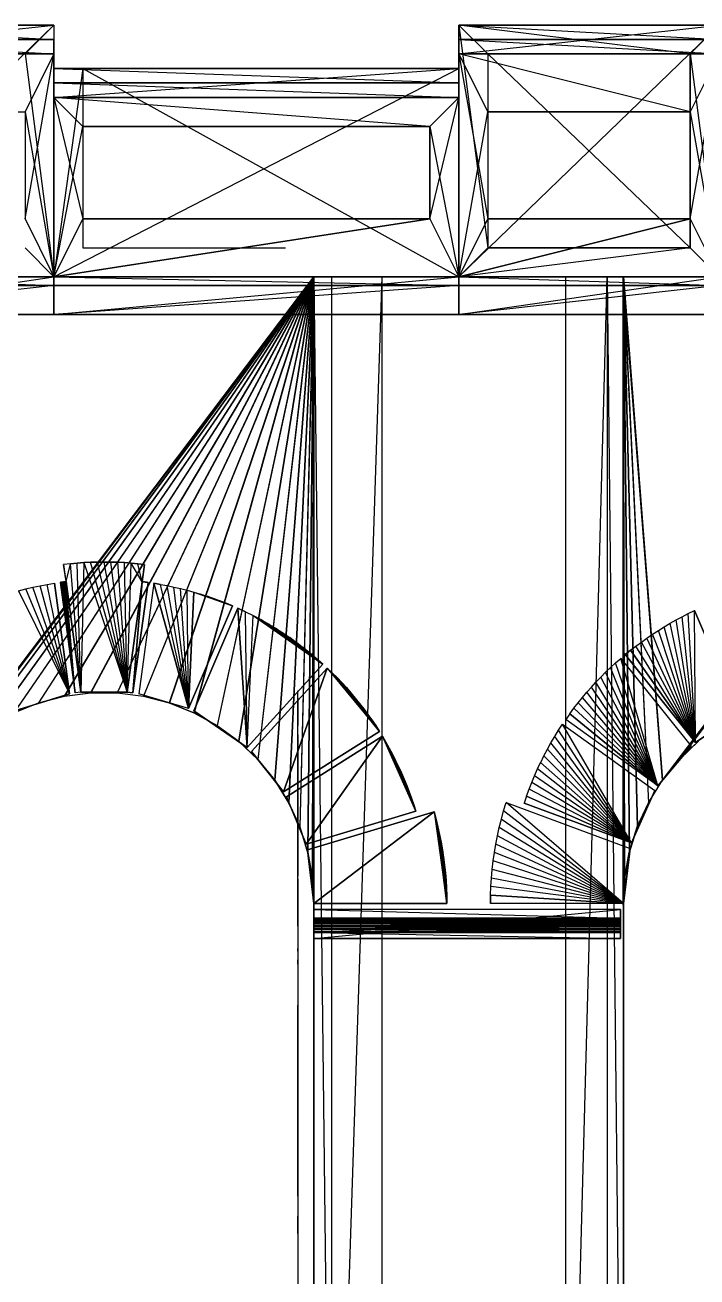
# Model space of a CAD drawing. Extents: x -41 to 47, y -35.8 to 51.3.
# Drawn here: x -13.244 to -10.922, y 42.641 to 46.965 of the extents above; entities that cross this region are included whole.
import ezdxf

# ---------------------------------------------------------------- set-up
doc = ezdxf.new("R2010")
doc.units = 0
doc.header["$MEASUREMENT"] = 0
doc.layers.add('PYDXF', color=8, linetype='CONTINUOUS')

msp = doc.modelspace()

# ---------------------------------------------------------------- linework, layer by layer
at = {"layer": 'PYDXF'}
for p, q in [((-13.1447, 46.9654), (-14.0442, 46.9654)), ((-14.0442, 46.0954), (-13.1447, 46.9654)), ((-13.1443, 46.9654), (-14.0438, 46.9654)), ((-14.0438, 46.8654), (-13.1443, 46.9654)), ((-14.0438, 46.9654), (-13.1443, 46.9654)), ((-13.1447, 46.9654), (-14.0438, 46.9654)), ((-14.0437, 46.9654), (-13.1442, 46.9154)), ((-13.1443, 46.9654), (-13.2442, 46.8654)), ((-13.1447, 46.9654), (-13.1447, 46.0954)), ((-13.1447, 46.9654), (-13.1443, 46.9654)), ((-13.1447, 46.9654), (-13.1443, 46.0954)), ((-13.1443, 46.9654), (-13.1443, 46.8654)), ((-13.1443, 46.9654), (-13.1443, 46.0954)), ((-13.1442, 46.9654), (-13.1442, 46.9154)), ((-10.8459, 46.9654), (-11.7454, 46.9654)), ((-11.7454, 46.0954), (-11.7454, 46.9654)), ((-11.7454, 46.0954), (-10.8459, 46.9654)), ((-11.745, 46.9654), (-11.7454, 46.0954)), ((-11.7454, 46.9654), (-11.745, 46.9654)), ((-10.8455, 46.9654), (-11.745, 46.9654)), ((-11.7449, 46.9654), (-11.745, 46.9154)), ((-11.745, 46.8654), (-11.745, 46.9654)), ((-11.745, 46.8654), (-10.8455, 46.9654)), ((-11.745, 46.9654), (-11.6451, 46.1954)), ((-10.9454, 46.8654), (-11.745, 46.9654)), ((-11.745, 46.9654), (-10.8455, 46.9654)), ((-11.745, 46.9654), (-11.745, 46.0954)), ((-11.745, 46.9654), (-11.6451, 46.8654)), ((-10.8459, 46.9654), (-11.745, 46.9654)), ((-11.745, 46.9154), (-11.745, 46.9654)), ((-11.7449, 46.9654), (-10.8454, 46.9154)), ((-10.8455, 46.9654), (-10.9454, 46.8654)), ((-14.0437, 46.9154), (-13.1442, 46.8654)), ((-14.0437, 46.9154), (-13.1442, 46.9154)), ((-13.1442, 46.9154), (-14.0437, 46.9154)), ((-13.1442, 46.8654), (-13.1442, 46.9154)), ((-11.745, 46.9154), (-10.8454, 46.8654)), ((-11.745, 46.9154), (-10.8454, 46.9154)), ((-11.745, 46.9154), (-11.745, 46.8654)), ((-10.8454, 46.9154), (-11.7449, 46.9154)), ((-14.0438, 46.8654), (-13.1443, 46.8654)), ((-13.1442, 46.8654), (-14.0437, 46.8654)), ((-13.2442, 46.8654), (-13.1443, 46.0954)), ((-13.1442, 46.8654), (-13.2442, 46.6654)), ((-13.2442, 46.2954), (-13.1443, 46.8654)), ((-13.1443, 46.8654), (-13.1442, 46.0954)), ((-13.1442, 46.0954), (-13.1442, 46.8654)), ((-11.745, 46.8654), (-10.8455, 46.8654)), ((-10.8454, 46.8654), (-11.745, 46.8654)), ((-11.645, 46.6654), (-11.745, 46.8654)), ((-11.745, 46.8654), (-11.745, 46.0954)), ((-11.745, 46.8654), (-11.645, 46.2954)), ((-11.745, 46.8654), (-11.645, 46.6654)), ((-10.9454, 46.6654), (-11.745, 46.8654)), ((-11.745, 46.0954), (-11.745, 46.8654)), ((-11.6451, 46.8654), (-10.9454, 46.1954)), ((-11.6451, 46.8654), (-10.9454, 46.8654)), ((-11.6451, 46.8654), (-11.6451, 46.1954)), ((-10.9454, 46.8654), (-11.6451, 46.8654)), ((-10.9454, 46.1954), (-10.9454, 46.8654)), ((-10.9454, 46.8654), (-10.9454, 46.1954)), ((-10.9454, 46.8654), (-10.8455, 46.0954)), ((-10.8454, 46.8654), (-10.9454, 46.6654)), ((-10.9454, 46.2954), (-10.8455, 46.8654)), ((-11.7454, 46.8154), (-13.1447, 46.8154)), ((-13.1447, 46.0954), (-13.1447, 46.8154)), ((-13.1447, 46.0954), (-11.7454, 46.8154)), ((-13.1447, 46.8154), (-13.1443, 46.8154)), ((-13.1443, 46.8154), (-13.1447, 46.0954)), ((-13.0443, 46.8154), (-13.1443, 46.0954)), ((-13.1443, 46.8154), (-13.1443, 46.0954)), ((-13.0443, 46.8154), (-13.1443, 46.8154)), ((-11.7454, 46.8154), (-13.1443, 46.8154)), ((-11.745, 46.8154), (-13.1442, 46.8154)), ((-13.1442, 46.8154), (-13.1442, 46.7654)), ((-13.1442, 46.7154), (-13.1442, 46.8154)), ((-13.1442, 46.7154), (-11.745, 46.8154)), ((-13.1442, 46.8154), (-11.7449, 46.8154)), ((-13.1442, 46.8154), (-11.7449, 46.7654)), ((-13.1442, 46.7654), (-13.1442, 46.8154)), ((-13.0443, 46.8154), (-13.0443, 46.1954)), ((-13.0443, 46.8154), (-11.745, 46.8154)), ((-13.0443, 46.8154), (-11.745, 46.0954)), ((-11.7454, 46.8154), (-13.0443, 46.8154)), ((-11.7454, 46.8154), (-11.7454, 46.0954)), ((-11.7454, 46.8154), (-11.745, 46.0954)), ((-11.745, 46.8154), (-11.7454, 46.8154)), ((-11.745, 46.8154), (-11.745, 46.7154)), ((-11.745, 46.0954), (-11.745, 46.8154)), ((-11.7449, 46.8154), (-11.7449, 46.7654)), ((-13.1442, 46.7654), (-11.7449, 46.7154)), ((-13.1442, 46.7654), (-11.7449, 46.7654)), ((-13.1442, 46.7654), (-13.1442, 46.7154)), ((-11.7449, 46.7654), (-13.1442, 46.7654)), ((-11.7449, 46.7154), (-11.7449, 46.7654)), ((-11.745, 46.7154), (-13.1443, 46.7154)), ((-13.0443, 46.6154), (-13.1443, 46.7154)), ((-11.845, 46.6154), (-13.1443, 46.7154)), ((-13.1443, 46.0954), (-13.1443, 46.7154)), ((-13.1442, 46.7154), (-11.745, 46.7154)), ((-13.1442, 46.7154), (-13.1442, 46.0954)), ((-13.1442, 46.7154), (-13.0443, 46.2954)), ((-13.1442, 46.7154), (-13.0443, 46.6154)), ((-11.745, 46.7154), (-11.8449, 46.6154)), ((-11.8449, 46.2954), (-11.745, 46.7154)), ((-11.745, 46.7154), (-11.745, 46.0954)), ((-11.745, 46.0954), (-11.745, 46.7154)), ((-13.9438, 46.6654), (-13.2442, 46.6654)), ((-13.2442, 46.6654), (-13.2442, 46.2954)), ((-13.2442, 46.6654), (-13.1442, 46.0954)), ((-11.745, 46.0954), (-11.645, 46.6654)), ((-11.645, 46.6654), (-11.645, 46.2954)), ((-10.9454, 46.6654), (-11.645, 46.6654)), ((-11.645, 46.6654), (-10.9454, 46.6654)), ((-10.9454, 46.6654), (-10.9454, 46.2954)), ((-10.9454, 46.2954), (-10.9454, 46.6654)), ((-10.9454, 46.6654), (-10.8454, 46.0954)), ((-13.1443, 46.0954), (-13.0443, 46.6154)), ((-13.0443, 46.6154), (-13.0443, 46.2954)), ((-11.845, 46.6154), (-13.0443, 46.6154)), ((-13.0443, 46.6154), (-11.8449, 46.6154)), ((-11.8449, 46.2954), (-11.845, 46.6154)), ((-11.8449, 46.6154), (-11.8449, 46.2954)), ((-11.8449, 46.6154), (-11.745, 46.0954)), ((-13.2442, 46.2954), (-13.1443, 46.0954)), ((-11.8449, 46.2954), (-13.1443, 46.0954)), ((-13.1443, 46.0954), (-13.0443, 46.2954)), ((-13.1442, 46.0954), (-11.8449, 46.2954)), ((-13.0443, 46.2954), (-13.1442, 46.0954)), ((-11.8449, 46.2954), (-13.0443, 46.2954)), ((-13.0443, 46.2954), (-11.8449, 46.2954)), ((-11.8449, 46.2954), (-11.745, 46.0954)), ((-11.745, 46.0954), (-10.9454, 46.2954)), ((-10.9454, 46.2954), (-11.745, 46.0954)), ((-11.645, 46.2954), (-11.745, 46.0954)), ((-11.745, 46.0954), (-11.645, 46.2954)), ((-11.645, 46.2954), (-10.9454, 46.2954)), ((-10.9454, 46.2954), (-11.645, 46.2954)), ((-10.9454, 46.2954), (-10.8455, 46.0954)), ((-13.1443, 46.0954), (-13.2442, 46.1954)), ((-13.0443, 46.1954), (-12.3447, 46.1954)), ((-11.6451, 46.1954), (-11.745, 46.0954)), ((-10.9454, 46.1954), (-11.745, 46.0954)), ((-10.9454, 46.1954), (-11.6451, 46.1954)), ((-11.6451, 46.1954), (-10.9454, 46.1954)), ((-10.8455, 46.0954), (-10.9454, 46.1954)), ((-14.0442, 46.0954), (-13.1447, 46.0954)), ((-14.0442, 46.0954), (-13.1443, 46.0954)), ((-13.1443, 46.0954), (-14.0438, 46.0954)), ((-14.0438, 46.0954), (-13.1442, 46.0954)), ((-13.1441, 46.0954), (-14.0437, 46.0954)), ((-14.0437, 46.0954), (-13.1441, 46.0654)), ((-14.0437, 45.9654), (-13.1442, 46.0954)), ((-14.0437, 46.0954), (-13.1441, 46.0954)), ((-14.0437, 46.0654), (-13.1442, 46.0654)), ((-13.1442, 46.0654), (-14.0437, 45.9654)), ((-13.1441, 46.0654), (-14.0437, 46.0654)), ((-13.697, 46.0954), (-12.247, 46.0954)), ((-13.6963, 46.0954), (-12.2463, 46.0954)), ((-13.6963, 46.0954), (-12.247, 46.0954)), ((-12.247, 46.0954), (-13.5619, 44.3564)), ((-13.5612, 44.3564), (-12.2463, 46.0954)), ((-12.247, 46.0954), (-13.5039, 44.4276)), ((-12.2463, 46.0954), (-13.5032, 44.4276)), ((-12.247, 46.0954), (-13.4373, 44.4909)), ((-12.2463, 46.0954), (-13.4367, 44.4909)), ((-12.247, 46.0954), (-13.3633, 44.5452)), ((-12.2463, 46.0954), (-13.3627, 44.5452)), ((-12.247, 46.0954), (-13.2831, 44.5898)), ((-12.2463, 46.0954), (-13.2824, 44.5898)), ((-12.247, 46.0954), (-13.1978, 44.6239)), ((-12.2463, 46.0954), (-13.1972, 44.6239)), ((-13.1447, 46.0954), (-11.7454, 46.0954)), ((-13.1447, 46.0954), (-13.1443, 46.0954)), ((-13.1447, 46.0954), (-11.745, 46.0954)), ((-13.1443, 46.0954), (-13.1447, 46.0954)), ((-11.745, 46.0954), (-13.1443, 46.0954)), ((-13.1442, 46.0954), (-13.1441, 46.0654)), ((-13.1442, 46.0954), (-13.1442, 45.9654)), ((-13.1442, 46.0954), (-11.745, 46.0954)), ((-13.1442, 46.0954), (-11.7449, 46.0654)), ((-13.1442, 45.9654), (-11.745, 46.0954)), ((-13.1442, 45.9654), (-13.1442, 46.0954)), ((-13.1442, 45.9654), (-13.1442, 46.0654)), ((-13.1442, 46.0654), (-11.745, 46.0654)), ((-11.745, 46.0654), (-13.1442, 45.9654)), ((-13.1442, 46.0654), (-13.1442, 45.9654)), ((-11.7449, 46.0654), (-13.1442, 46.0654)), ((-13.1441, 46.0654), (-13.1441, 46.0954)), ((-12.247, 46.0954), (-13.1089, 44.6469)), ((-12.2463, 46.0954), (-13.1083, 44.6469)), ((-12.247, 46.0954), (-13.0179, 44.6585)), ((-12.2463, 46.0954), (-13.0172, 44.6585)), ((-12.247, 46.0954), (-12.9261, 44.6585)), ((-12.2463, 46.0954), (-12.9254, 44.6585)), ((-12.247, 46.0954), (-12.835, 44.6469)), ((-12.2463, 46.0954), (-12.8343, 44.6469)), ((-12.247, 46.0954), (-12.7461, 44.6239)), ((-12.2463, 46.0954), (-12.7454, 44.6239)), ((-12.247, 46.0954), (-12.6608, 44.5898)), ((-12.2463, 46.0954), (-12.6602, 44.5898)), ((-12.247, 46.0954), (-12.5806, 44.5452)), ((-12.2463, 46.0954), (-12.5799, 44.5452)), ((-12.247, 46.0954), (-12.5066, 44.4909)), ((-12.2463, 46.0954), (-12.5059, 44.4909)), ((-12.247, 46.0954), (-12.44, 44.4276)), ((-12.2463, 46.0954), (-12.4394, 44.4276)), ((-12.247, 46.0954), (-12.382, 44.3564)), ((-12.2463, 46.0954), (-12.3814, 44.3564)), ((-12.247, 46.0954), (-12.3335, 44.2785)), ((-12.2463, 46.0954), (-12.3328, 44.2785)), ((-12.247, 46.0954), (-12.2952, 44.1951)), ((-12.2463, 46.0954), (-12.2945, 44.1951)), ((-12.247, 46.0954), (-12.2677, 44.1074)), ((-12.2463, 46.0954), (-12.2671, 44.1074)), ((-12.247, 46.0954), (-12.2516, 44.0171)), ((-12.2463, 46.0954), (-12.2509, 44.0171)), ((-12.247, 46.0954), (-12.247, 43.9254)), ((-12.247, 46.0954), (-12.2463, 46.0954)), ((-12.247, 46.0954), (-12.2463, 43.9254)), ((-12.2463, 46.0954), (-12.2463, 43.9254)), ((-11.1762, 46.0954), (-12.2462, 46.0954)), ((-12.2462, 46.0954), (-12.2462, 40.7954)), ((-12.2462, 40.7954), (-12.2462, 46.0954)), ((-12.2462, 46.0954), (-12.1846, 46.0954)), ((-12.2462, 46.0954), (-12.1846, 40.7954)), ((-12.1846, 40.7954), (-12.1846, 46.0954)), ((-12.0117, 46.0954), (-12.1846, 46.0954)), ((-12.0117, 46.0954), (-12.1846, 40.7954)), ((-11.1762, 46.0954), (-12.1846, 46.0954)), ((-12.0117, 46.0954), (-11.3759, 46.0954)), ((-12.0117, 46.0954), (-11.7843, 46.0954)), ((-12.0117, 46.0954), (-12.0117, 40.7954)), ((-12.0117, 46.0954), (-11.7897, 46.0954)), ((-11.1762, 46.0954), (-12.0117, 46.0954)), ((-11.7897, 46.0954), (-11.5895, 46.0954)), ((-11.1762, 46.0954), (-11.7897, 46.0954)), ((-11.7897, 46.0954), (-11.7843, 46.0954)), ((-11.7843, 46.0954), (-11.584, 46.0954)), ((-11.3759, 46.0954), (-11.7843, 46.0954)), ((-11.7843, 46.0954), (-11.5895, 46.0954)), ((-11.7454, 46.0954), (-10.8459, 46.0954)), ((-11.7454, 46.0954), (-11.745, 46.0954)), ((-11.7454, 46.0954), (-10.8455, 46.0954)), ((-11.745, 46.0954), (-11.7454, 46.0954)), ((-10.8455, 46.0954), (-11.745, 46.0954)), ((-11.745, 46.0954), (-11.7449, 46.0654)), ((-11.745, 46.0954), (-11.745, 45.9654)), ((-11.745, 46.0954), (-10.8455, 46.0954)), ((-11.745, 45.9654), (-10.8455, 46.0954)), ((-11.745, 45.9654), (-11.745, 46.0954)), ((-11.745, 45.9654), (-11.745, 46.0654)), ((-11.745, 46.0654), (-10.8455, 46.0654)), ((-10.8455, 46.0654), (-11.745, 45.9654)), ((-11.745, 46.0654), (-11.745, 45.9654)), ((-11.7449, 46.0654), (-11.7449, 46.0954)), ((-11.7449, 46.0954), (-10.8454, 46.0654)), ((-10.8454, 46.0654), (-11.7449, 46.0654)), ((-11.1762, 46.0954), (-11.5895, 46.0954)), ((-11.584, 46.0954), (-11.5895, 46.0954)), ((-11.3759, 46.0954), (-11.584, 46.0954)), ((-11.1762, 46.0954), (-11.584, 46.0954)), ((-11.3759, 40.7954), (-11.3759, 46.0954)), ((-11.1762, 46.0954), (-11.3759, 46.0954)), ((-11.3759, 46.0954), (-11.2321, 46.0954)), ((-11.3759, 40.7954), (-11.2321, 46.0954)), ((-11.1762, 46.0954), (-11.2321, 46.0954)), ((-11.2321, 46.0954), (-11.1762, 46.0954)), ((-11.2321, 46.0954), (-11.2321, 40.7954)), ((-11.2321, 46.0954), (-11.1762, 40.7954)), ((-11.1769, 43.9254), (-11.1769, 46.0954)), ((-11.1769, 46.0954), (-9.7269, 46.0954)), ((-11.1769, 46.0954), (-11.1723, 44.0171)), ((-11.1769, 46.0954), (-11.1763, 46.0954)), ((-11.1763, 46.0954), (-11.1769, 43.9254)), ((-11.1769, 46.0954), (-11.0904, 44.2785)), ((-11.1769, 46.0954), (-11.1562, 44.1074)), ((-11.1769, 46.0954), (-11.1287, 44.1951)), ((-11.0419, 44.3564), (-11.1769, 46.0954)), ((-11.1763, 46.0954), (-11.1763, 43.9254)), ((-11.1717, 44.0171), (-11.1763, 46.0954)), ((-11.1763, 46.0954), (-11.1281, 44.1951)), ((-11.1763, 46.0954), (-11.1555, 44.1074)), ((-11.1763, 46.0954), (-11.0412, 44.3564)), ((-11.1763, 46.0954), (-11.0898, 44.2785)), ((-11.1763, 46.0954), (-9.7263, 46.0954)), ((-11.1763, 46.0954), (-9.7269, 46.0954)), ((-11.1762, 40.7954), (-11.1762, 46.0954)), ((-11.1762, 46.0954), (-11.1762, 40.7954)), ((-9.7269, 46.0954), (-11.0419, 44.3564)), ((-11.0412, 44.3564), (-9.7263, 46.0954)), ((-9.7269, 46.0954), (-10.9839, 44.4276)), ((-9.7263, 46.0954), (-10.9832, 44.4276)), ((-13.1442, 45.9654), (-14.0437, 45.9654)), ((-14.0437, 45.9654), (-13.1442, 45.9654)), ((-11.745, 45.9654), (-13.1442, 45.9654)), ((-13.1442, 45.9654), (-11.745, 45.9654)), ((-10.8455, 45.9654), (-11.745, 45.9654)), ((-11.745, 45.9654), (-10.8455, 45.9654)), ((-13.0409, 45.1082), (-13.0175, 45.1093)), ((-13.0175, 45.1093), (-13.0409, 45.1082)), ((-13.0175, 45.1093), (-12.9941, 45.11)), ((-12.9942, 45.11), (-13.0175, 45.1093)), ((-12.891, 44.661), (-13.0175, 45.1093)), ((-12.9708, 45.1102), (-12.9942, 45.11)), ((-12.9941, 45.11), (-12.9708, 45.1102)), ((-12.891, 44.661), (-12.9941, 45.11)), ((-12.9474, 45.11), (-12.9708, 45.1102)), ((-12.9708, 45.1102), (-12.9474, 45.11)), ((-12.891, 44.661), (-12.9708, 45.1102)), ((-12.924, 45.1093), (-12.9474, 45.11)), ((-12.9474, 45.11), (-12.924, 45.1093)), ((-12.891, 44.661), (-12.9474, 45.11)), ((-12.9007, 45.1081), (-12.924, 45.1093)), ((-12.924, 45.1093), (-12.9007, 45.1081)), ((-12.891, 44.661), (-12.924, 45.1093)), ((-13.0875, 45.1045), (-13.1107, 45.102)), ((-13.1107, 45.1022), (-13.1107, 45.102)), ((-13.1026, 45.0425), (-13.1107, 45.102)), ((-13.1107, 45.102), (-13.1027, 45.0425)), ((-13.1026, 45.0425), (-13.0875, 45.1045)), ((-13.0875, 45.1045), (-13.0642, 45.1066)), ((-13.0642, 45.1066), (-13.0875, 45.1045)), ((-13.0509, 44.661), (-13.0875, 45.1045)), ((-13.0642, 45.1066), (-13.0409, 45.1082)), ((-13.0409, 45.1082), (-13.0642, 45.1066)), ((-13.0509, 44.661), (-13.0642, 45.1066)), ((-13.0409, 45.1082), (-13.0509, 44.661)), ((-13.0409, 45.1082), (-12.891, 44.661)), ((-12.9007, 45.1081), (-12.8773, 45.1065)), ((-12.8774, 45.1065), (-12.9007, 45.1081)), ((-12.891, 44.661), (-12.9007, 45.1081)), ((-12.891, 44.661), (-12.8773, 45.1065)), ((-12.8541, 45.1044), (-12.8774, 45.1065)), ((-12.8773, 45.1065), (-12.8541, 45.1044)), ((-12.8389, 45.0424), (-12.8773, 45.1065)), ((-12.8541, 45.1044), (-12.8308, 45.1019)), ((-12.8309, 45.1019), (-12.8541, 45.1044)), ((-12.8389, 45.0424), (-12.8541, 45.1044)), ((-12.8309, 45.1019), (-12.8389, 45.0424)), ((-12.8389, 45.0424), (-12.8308, 45.1019)), ((-12.8308, 45.1021), (-12.8308, 45.1019)), ((-13.2417, 45.0173), (-13.217, 45.0231)), ((-13.0905, 44.6555), (-13.2171, 45.0231)), ((-13.217, 45.0231), (-13.1922, 45.0283)), ((-13.1922, 45.0283), (-13.1673, 45.033)), ((-13.0905, 44.6555), (-13.1922, 45.0283)), ((-13.1673, 45.033), (-13.1423, 45.0372)), ((-13.0905, 44.6555), (-13.1673, 45.033)), ((-13.1423, 45.0373), (-13.1423, 45.0372)), ((-13.0905, 44.6555), (-13.1423, 45.0372)), ((-13.1423, 45.0372), (-13.0905, 44.6555)), ((-13.1208, 45.0403), (-13.1225, 45.04)), ((-13.1225, 45.04), (-13.0708, 44.6586)), ((-13.1192, 45.0405), (-13.1209, 45.0403)), ((-13.1208, 45.0403), (-13.1192, 45.0405)), ((-13.0708, 44.6586), (-13.1208, 45.0403)), ((-13.1176, 45.0407), (-13.1192, 45.0405)), ((-13.1192, 45.0405), (-13.1175, 45.0407)), ((-13.0708, 44.6586), (-13.1192, 45.0405)), ((-13.1159, 45.0409), (-13.1176, 45.0407)), ((-13.1175, 45.0407), (-13.1159, 45.0409)), ((-13.0708, 44.6586), (-13.1175, 45.0407)), ((-13.1143, 45.0411), (-13.1159, 45.0409)), ((-13.1159, 45.0409), (-13.1142, 45.0411)), ((-13.0708, 44.6586), (-13.1159, 45.0409)), ((-13.1126, 45.0413), (-13.1143, 45.0411)), ((-13.1142, 45.0411), (-13.1126, 45.0413)), ((-13.0708, 44.6586), (-13.1142, 45.0411)), ((-13.1126, 45.0413), (-13.1109, 45.0415)), ((-13.1109, 45.0415), (-13.1126, 45.0413)), ((-13.0708, 44.6586), (-13.1126, 45.0413)), ((-13.1093, 45.0418), (-13.1109, 45.0415)), ((-13.1109, 45.0415), (-13.1093, 45.0418)), ((-13.0708, 44.6586), (-13.1109, 45.0415)), ((-13.1093, 45.0418), (-13.1076, 45.042)), ((-13.1076, 45.042), (-13.1093, 45.0418)), ((-13.0708, 44.6586), (-13.1093, 45.0418)), ((-13.1076, 45.042), (-13.106, 45.0422)), ((-13.106, 45.0422), (-13.1076, 45.042)), ((-13.0708, 44.6586), (-13.1076, 45.042)), ((-13.1043, 45.0424), (-13.106, 45.0422)), ((-13.106, 45.0422), (-13.1043, 45.0424)), ((-13.0708, 44.6586), (-13.106, 45.0422)), ((-13.1027, 45.0425), (-13.1043, 45.0424)), ((-13.1043, 45.0424), (-13.1027, 45.0425)), ((-13.0708, 44.6586), (-13.1043, 45.0424)), ((-13.0708, 44.6586), (-13.1027, 45.0425)), ((-13.1026, 45.0425), (-13.0509, 44.661)), ((-13.0509, 44.661), (-13.1026, 45.0425)), ((-12.839, 45.0424), (-12.8911, 44.661)), ((-12.891, 44.661), (-12.8389, 45.0424)), ((-12.839, 45.0424), (-12.8712, 44.6585)), ((-12.8712, 44.6585), (-12.839, 45.0424)), ((-12.8712, 44.6585), (-12.8191, 45.0399)), ((-12.8191, 45.0399), (-12.8712, 44.6585)), ((-12.7993, 45.037), (-12.8514, 44.6554)), ((-12.839, 45.0424), (-12.8373, 45.0422)), ((-12.839, 45.0424), (-12.8191, 45.0399)), ((-12.8373, 45.0422), (-12.8357, 45.042)), ((-12.8191, 45.0399), (-12.8373, 45.0422)), ((-12.8191, 45.0399), (-12.8357, 45.042)), ((-12.8356, 45.042), (-12.834, 45.0418)), ((-12.834, 45.0418), (-12.8324, 45.0416)), ((-12.8191, 45.0399), (-12.834, 45.0418)), ((-12.8191, 45.0399), (-12.8324, 45.0416)), ((-12.8323, 45.0416), (-12.8307, 45.0414)), ((-12.8307, 45.0414), (-12.829, 45.0412)), ((-12.8191, 45.0399), (-12.8307, 45.0414)), ((-12.8191, 45.0399), (-12.829, 45.0412)), ((-12.829, 45.0412), (-12.8274, 45.041)), ((-12.8191, 45.0399), (-12.8274, 45.041)), ((-12.8274, 45.041), (-12.8257, 45.0408)), ((-12.8191, 45.0399), (-12.8257, 45.0408)), ((-12.8257, 45.0408), (-12.8241, 45.0406)), ((-12.8191, 45.0399), (-12.8241, 45.0406)), ((-12.8241, 45.0406), (-12.8224, 45.0403)), ((-12.8224, 45.0403), (-12.8208, 45.0401)), ((-12.8191, 45.0399), (-12.8224, 45.0403)), ((-12.8191, 45.0399), (-12.8208, 45.0401)), ((-12.8208, 45.0401), (-12.8191, 45.0399)), ((-12.7993, 45.037), (-12.6794, 44.604)), ((-12.7993, 45.037), (-12.776, 45.0332)), ((-12.6794, 44.604), (-12.7993, 45.037)), ((-12.7759, 45.0332), (-12.7993, 45.037)), ((-12.776, 45.0332), (-12.7527, 45.0288)), ((-12.6794, 44.604), (-12.776, 45.0332)), ((-12.7527, 45.0288), (-12.7295, 45.0239)), ((-12.6794, 44.604), (-12.7527, 45.0288)), ((-12.7295, 45.0239), (-12.7064, 45.0186)), ((-12.6794, 44.604), (-12.7295, 45.0239)), ((-13.2663, 45.0109), (-13.2417, 45.0173)), ((-13.2663, 45.0109), (-13.0905, 44.6555)), ((-13.0905, 44.6555), (-13.2417, 45.0173)), ((-12.6794, 44.604), (-12.7064, 45.0186)), ((-12.7064, 45.0186), (-12.6834, 45.0128)), ((-12.6834, 45.0128), (-12.6606, 45.0065)), ((-12.6794, 44.604), (-12.6834, 45.0128)), ((-12.6794, 44.604), (-12.6606, 45.0065)), ((-12.6606, 45.0065), (-12.6794, 44.604)), ((-12.6606, 45.0065), (-12.6379, 44.9997)), ((-12.6606, 45.0065), (-12.5268, 44.9587)), ((-12.6379, 44.9997), (-12.6154, 44.9924)), ((-12.5268, 44.9587), (-12.6379, 44.9997)), ((-12.5268, 44.9587), (-12.6154, 44.9924)), ((-12.6154, 44.9924), (-12.593, 44.9847)), ((-12.5268, 44.9587), (-12.593, 44.9847)), ((-12.5929, 44.9847), (-12.5707, 44.9765)), ((-12.6794, 44.604), (-12.5268, 44.9587)), ((-12.5268, 44.9587), (-12.6794, 44.604)), ((-12.5085, 44.9506), (-12.6612, 44.5957)), ((-12.6611, 44.5957), (-12.5085, 44.9506)), ((-12.5707, 44.9765), (-12.5487, 44.9678)), ((-12.5268, 44.9587), (-12.5707, 44.9765)), ((-12.5487, 44.9678), (-12.5268, 44.9587)), ((-12.5268, 44.9587), (-12.5487, 44.9678)), ((-12.5084, 44.9508), (-12.5085, 44.9506)), ((-12.5085, 44.9506), (-12.4762, 44.47)), ((-12.5085, 44.9506), (-12.4818, 44.9382)), ((-12.4761, 44.47), (-12.5085, 44.9506)), ((-12.4818, 44.9382), (-12.5085, 44.9506)), ((-12.4818, 44.9382), (-12.4555, 44.925)), ((-12.4762, 44.47), (-12.4818, 44.9382)), ((-10.9527, 44.9323), (-10.9313, 44.9427)), ((-10.9316, 44.9433), (-10.9314, 44.9427)), ((-10.7788, 44.5872), (-10.9314, 44.9427)), ((-10.9313, 44.9427), (-10.7788, 44.5872)), ((-10.9274, 44.4872), (-10.9313, 44.9427)), ((-12.4762, 44.47), (-12.4555, 44.925)), ((-12.4555, 44.925), (-12.2146, 44.7577)), ((-12.4555, 44.925), (-12.4296, 44.9112)), ((-12.2146, 44.7577), (-12.4296, 44.9112)), ((-12.4295, 44.9112), (-12.404, 44.8967)), ((-12.2146, 44.7577), (-12.404, 44.8967)), ((-12.404, 44.8967), (-12.3788, 44.8815)), ((-11.0356, 44.8866), (-11.0152, 44.8987)), ((-10.9274, 44.4872), (-11.0153, 44.8987)), ((-11.0152, 44.8987), (-10.9946, 44.9103)), ((-10.9946, 44.9103), (-10.9738, 44.9215)), ((-10.9274, 44.4872), (-10.9946, 44.9103)), ((-10.9738, 44.9215), (-10.9527, 44.9323)), ((-10.9274, 44.4872), (-10.9738, 44.9215)), ((-10.9274, 44.4872), (-10.9527, 44.9323)), ((-12.2146, 44.7577), (-12.3788, 44.8815)), ((-12.3787, 44.8815), (-12.3539, 44.8657)), ((-12.2146, 44.7577), (-12.354, 44.8657)), ((-12.3539, 44.8657), (-12.3296, 44.8492)), ((-12.3296, 44.8492), (-12.3056, 44.8322)), ((-12.2146, 44.7577), (-12.3296, 44.8492)), ((-11.0951, 44.8478), (-11.0756, 44.8611)), ((-11.0756, 44.8611), (-11.0557, 44.874)), ((-10.9274, 44.4872), (-11.0756, 44.8611)), ((-11.0557, 44.874), (-11.0356, 44.8866)), ((-10.9274, 44.4872), (-11.0557, 44.874)), ((-10.9274, 44.4872), (-11.0356, 44.8866)), ((-12.2146, 44.7577), (-12.3056, 44.8322)), ((-12.3056, 44.8322), (-12.2821, 44.8144)), ((-12.2146, 44.7577), (-12.2822, 44.8144)), ((-12.2822, 44.8144), (-12.2591, 44.7961)), ((-11.1521, 44.8053), (-11.1334, 44.8198)), ((-11.1334, 44.8198), (-11.1144, 44.834)), ((-10.9274, 44.4872), (-11.1334, 44.8198)), ((-11.1144, 44.834), (-11.0952, 44.8478)), ((-10.9274, 44.4872), (-11.1144, 44.834)), ((-10.9274, 44.4872), (-11.0952, 44.8478)), ((-12.2591, 44.7961), (-12.2366, 44.7772)), ((-12.2146, 44.7577), (-12.2591, 44.7961)), ((-12.2366, 44.7772), (-12.2146, 44.7577)), ((-12.2146, 44.7577), (-12.2366, 44.7772)), ((-11.2035, 44.7617), (-11.1858, 44.7774)), ((-11.1862, 44.7779), (-11.1858, 44.7774)), ((-11.0578, 44.3377), (-11.1858, 44.7774)), ((-11.1858, 44.7774), (-10.9424, 44.4738)), ((-11.1706, 44.7904), (-11.1705, 44.7903)), ((-11.1521, 44.8053), (-11.1705, 44.7903)), ((-11.1705, 44.7903), (-11.1521, 44.8053)), ((-10.9274, 44.4872), (-11.1705, 44.7903)), ((-11.1705, 44.7903), (-10.9274, 44.4872)), ((-11.1521, 44.8053), (-10.9274, 44.4872)), ((-10.9274, 44.4872), (-11.1521, 44.8053)), ((-12.4762, 44.47), (-12.2146, 44.7577)), ((-12.2146, 44.7577), (-12.4761, 44.47)), ((-12.1999, 44.7441), (-12.4617, 44.4561)), ((-12.1999, 44.7441), (-12.3513, 44.3162)), ((-12.3513, 44.3162), (-12.1999, 44.7441)), ((-12.1998, 44.7442), (-12.1999, 44.7441)), ((-12.1999, 44.7441), (-12.0197, 44.5252)), ((-12.1999, 44.7441), (-12.1828, 44.7277)), ((-12.1828, 44.7277), (-12.1999, 44.7441)), ((-12.1828, 44.7277), (-12.1661, 44.7109)), ((-12.0197, 44.5252), (-12.1828, 44.7277)), ((-11.2549, 44.7126), (-11.2381, 44.7293)), ((-11.2381, 44.7293), (-11.221, 44.7457)), ((-11.0578, 44.3377), (-11.2381, 44.7293)), ((-11.221, 44.7457), (-11.2036, 44.7617)), ((-11.0578, 44.3377), (-11.221, 44.7457)), ((-11.0578, 44.3377), (-11.2036, 44.7617)), ((-12.1661, 44.7109), (-12.1497, 44.6938)), ((-12.0197, 44.5252), (-12.1661, 44.7109)), ((-12.1498, 44.6938), (-12.1338, 44.6763)), ((-12.0197, 44.5252), (-12.1498, 44.6938)), ((-12.0197, 44.5252), (-12.1338, 44.6763)), ((-12.1337, 44.6763), (-12.1181, 44.6585)), ((-11.303, 44.6602), (-11.2873, 44.678)), ((-11.2873, 44.678), (-11.2713, 44.6955)), ((-11.0578, 44.3377), (-11.2873, 44.678)), ((-11.2713, 44.6955), (-11.2549, 44.7126)), ((-11.0578, 44.3377), (-11.2713, 44.6955)), ((-11.0578, 44.3377), (-11.2549, 44.7126)), ((-13.2809, 44.596), (-13.0905, 44.6555)), ((-13.0905, 44.6555), (-13.2808, 44.596)), ((-13.1978, 44.6239), (-13.1089, 44.6469)), ((-13.1978, 44.6239), (-13.1083, 44.6469)), ((-13.1972, 44.6239), (-13.1083, 44.6469)), ((-13.1089, 44.6469), (-13.0179, 44.6585)), ((-13.1089, 44.6469), (-13.0172, 44.6585)), ((-13.1083, 44.6469), (-13.1089, 44.6469)), ((-13.1083, 44.6469), (-13.0172, 44.6585)), ((-13.0509, 44.661), (-13.0708, 44.6586)), ((-12.891, 44.661), (-13.0509, 44.661)), ((-13.0509, 44.661), (-12.891, 44.661)), ((-13.0179, 44.6585), (-12.9261, 44.6585)), ((-13.0179, 44.6585), (-12.9254, 44.6585)), ((-13.0172, 44.6585), (-13.0179, 44.6585)), ((-13.0172, 44.6585), (-12.9254, 44.6585)), ((-12.9261, 44.6585), (-12.835, 44.6469)), ((-12.9261, 44.6585), (-12.8343, 44.6469)), ((-12.9254, 44.6585), (-12.9261, 44.6585)), ((-12.9254, 44.6585), (-12.8343, 44.6469)), ((-12.8712, 44.6585), (-12.8911, 44.661)), ((-12.891, 44.661), (-12.8712, 44.6585)), ((-12.6794, 44.604), (-12.8514, 44.6554)), ((-12.835, 44.6469), (-12.7461, 44.6239)), ((-12.835, 44.6469), (-12.7454, 44.6239)), ((-12.8343, 44.6469), (-12.835, 44.6469)), ((-12.8343, 44.6469), (-12.7454, 44.6239)), ((-12.3016, 44.5354), (-12.3016, 44.6388)), ((-12.3015, 44.6388), (-12.3015, 44.6654)), ((-12.3015, 44.6388), (-12.3015, 44.5454)), ((-12.0197, 44.5252), (-12.1181, 44.6585)), ((-12.1181, 44.6585), (-12.1029, 44.6404)), ((-12.1029, 44.6404), (-12.088, 44.6219)), ((-12.0197, 44.5252), (-12.1029, 44.6404)), ((-11.3332, 44.6237), (-11.3183, 44.6421)), ((-11.0578, 44.3377), (-11.3183, 44.6421)), ((-11.3182, 44.6421), (-11.303, 44.6602)), ((-11.0578, 44.3377), (-11.303, 44.6602)), ((-13.2831, 44.5898), (-13.1978, 44.6239)), ((-13.2831, 44.5898), (-13.1972, 44.6239)), ((-13.2824, 44.5898), (-13.1972, 44.6239)), ((-13.1972, 44.6239), (-13.1978, 44.6239)), ((-12.7461, 44.6239), (-12.6608, 44.5898)), ((-12.7454, 44.6239), (-12.7461, 44.6239)), ((-12.7461, 44.6239), (-12.6602, 44.5898)), ((-12.7454, 44.6239), (-12.6602, 44.5898)), ((-12.4762, 44.47), (-12.6612, 44.5957)), ((-12.6611, 44.5957), (-12.4761, 44.47)), ((-12.6608, 44.5898), (-12.5806, 44.5452)), ((-12.6602, 44.5898), (-12.6608, 44.5898)), ((-12.6608, 44.5898), (-12.5799, 44.5452)), ((-12.6602, 44.5898), (-12.5799, 44.5452)), ((-12.088, 44.6219), (-12.0735, 44.6031)), ((-12.0197, 44.5252), (-12.088, 44.6219)), ((-12.0735, 44.6031), (-12.0594, 44.5841)), ((-12.0197, 44.5252), (-12.0735, 44.6031)), ((-11.3618, 44.586), (-11.3477, 44.605)), ((-11.3477, 44.605), (-11.3332, 44.6237)), ((-11.0578, 44.3377), (-11.3477, 44.605)), ((-11.0578, 44.3377), (-11.3332, 44.6237)), ((-12.0595, 44.5841), (-12.0458, 44.5647)), ((-12.0197, 44.5252), (-12.0595, 44.5841)), ((-12.0458, 44.5647), (-12.0325, 44.5451)), ((-12.0197, 44.5252), (-12.0458, 44.5647)), ((-11.4006, 44.5289), (-11.3867, 44.5501)), ((-11.3873, 44.5505), (-11.3867, 44.5501)), ((-11.1483, 44.1402), (-11.3868, 44.5501)), ((-11.3868, 44.5501), (-11.0685, 44.3208)), ((-11.3756, 44.5668), (-11.3755, 44.5667)), ((-11.3618, 44.586), (-11.3755, 44.5667)), ((-11.0578, 44.3377), (-11.3755, 44.5667)), ((-11.3618, 44.586), (-11.0578, 44.3377)), ((-11.0578, 44.3377), (-11.3618, 44.586)), ((-10.9274, 44.4872), (-10.7788, 44.5872)), ((-10.7788, 44.5872), (-10.9274, 44.4872)), ((-12.5806, 44.5452), (-12.5066, 44.4909)), ((-12.5799, 44.5452), (-12.5806, 44.5452)), ((-12.5806, 44.5452), (-12.5059, 44.4909)), ((-12.5799, 44.5452), (-12.5059, 44.4909)), ((-12.3513, 44.3162), (-12.0197, 44.5252)), ((-12.0197, 44.5252), (-12.3513, 44.3162)), ((-12.0092, 44.5082), (-12.3411, 44.2989)), ((-12.3411, 44.2989), (-12.0092, 44.5082)), ((-12.3016, 44.5086), (-12.3016, 44.5354)), ((-12.3016, 44.5138), (-12.3016, 44.5086)), ((-12.3016, 44.2537), (-12.3016, 44.5086)), ((-12.3016, 44.5086), (-12.3016, 44.4706)), ((-12.3015, 44.5138), (-12.3015, 44.5454)), ((-12.3015, 44.4706), (-12.3015, 44.5138)), ((-12.0092, 44.5082), (-12.2729, 44.1352)), ((-12.2729, 44.1352), (-12.0092, 44.5082)), ((-12.0325, 44.5451), (-12.0197, 44.5252)), ((-12.0197, 44.5252), (-12.0325, 44.5451)), ((-12.009, 44.5083), (-12.0092, 44.5082)), ((-12.0092, 44.5082), (-11.9971, 44.4878)), ((-11.9971, 44.4878), (-12.0092, 44.5082)), ((-11.894, 44.2491), (-12.0092, 44.5082)), ((-12.0092, 44.5082), (-11.894, 44.2491)), ((-11.4268, 44.4855), (-11.414, 44.5073)), ((-11.1483, 44.1402), (-11.414, 44.5073)), ((-11.4139, 44.5073), (-11.4006, 44.5289)), ((-11.1483, 44.1402), (-11.4006, 44.5289)), ((-12.5066, 44.4909), (-12.44, 44.4276)), ((-12.5066, 44.4909), (-12.4394, 44.4276)), ((-12.5059, 44.4909), (-12.5066, 44.4909)), ((-12.5059, 44.4909), (-12.4394, 44.4276)), ((-12.3016, 44.4706), (-12.3016, 44.2125)), ((-12.3015, 44.2057), (-12.3015, 44.4706)), ((-11.9971, 44.4878), (-11.9855, 44.4672)), ((-11.894, 44.2491), (-11.9971, 44.4878)), ((-11.9855, 44.4672), (-11.9743, 44.4463)), ((-11.894, 44.2491), (-11.9855, 44.4672)), ((-11.4511, 44.4409), (-11.4392, 44.4633)), ((-11.4392, 44.4633), (-11.4268, 44.4855)), ((-11.1483, 44.1402), (-11.4392, 44.4633)), ((-11.1483, 44.1402), (-11.4268, 44.4855)), ((-11.0578, 44.3377), (-10.9424, 44.4738)), ((-10.9424, 44.4738), (-11.0578, 44.3377)), ((-10.9839, 44.4276), (-10.9173, 44.4909)), ((-10.9839, 44.4276), (-10.9167, 44.4909)), ((-10.9832, 44.4276), (-10.9167, 44.4909)), ((-12.3513, 44.3162), (-12.4617, 44.4561)), ((-12.4617, 44.4561), (-12.3513, 44.3162)), ((-12.44, 44.4276), (-12.382, 44.3564)), ((-12.4394, 44.4276), (-12.44, 44.4276)), ((-12.4394, 44.4276), (-12.3814, 44.3564)), ((-12.4394, 44.4276), (-12.382, 44.3564)), ((-11.9743, 44.4463), (-11.9636, 44.4252)), ((-11.894, 44.2491), (-11.9743, 44.4463)), ((-11.894, 44.2491), (-11.9636, 44.4252)), ((-11.9635, 44.4252), (-11.9532, 44.4038)), ((-11.4733, 44.3953), (-11.4625, 44.4183)), ((-11.1483, 44.1402), (-11.4625, 44.4183)), ((-11.4624, 44.4183), (-11.4511, 44.4409)), ((-11.1483, 44.1402), (-11.4511, 44.4409)), ((-11.0419, 44.3564), (-10.9839, 44.4276)), ((-11.0412, 44.3564), (-10.9832, 44.4276)), ((-11.0412, 44.3564), (-10.9839, 44.4276)), ((-10.9839, 44.4276), (-10.9832, 44.4276)), ((-11.894, 44.2491), (-11.9532, 44.4038)), ((-11.9532, 44.4038), (-11.9434, 44.3823)), ((-11.9434, 44.3823), (-11.934, 44.3605)), ((-11.894, 44.2491), (-11.9434, 44.3823)), ((-11.4836, 44.3722), (-11.4733, 44.3953)), ((-11.1483, 44.1402), (-11.4733, 44.3953)), ((-12.382, 44.3564), (-12.3335, 44.2785)), ((-12.382, 44.3564), (-12.3814, 44.3564)), ((-12.3814, 44.3564), (-12.3328, 44.2785)), ((-12.3814, 44.3564), (-12.3335, 44.2785)), ((-11.934, 44.3605), (-11.925, 44.3386)), ((-11.894, 44.2491), (-11.934, 44.3605)), ((-11.894, 44.2491), (-11.9251, 44.3386)), ((-11.925, 44.3386), (-11.9166, 44.3165)), ((-11.5027, 44.3252), (-11.4935, 44.3488)), ((-11.4935, 44.3488), (-11.4837, 44.3722)), ((-11.1483, 44.1402), (-11.4935, 44.3488)), ((-11.1483, 44.1402), (-11.4837, 44.3722)), ((-11.0904, 44.2785), (-11.0419, 44.3564)), ((-11.0898, 44.2785), (-11.0412, 44.3564)), ((-11.0898, 44.2785), (-11.0419, 44.3564)), ((-11.0419, 44.3564), (-11.0412, 44.3564)), ((-12.2729, 44.1352), (-12.3411, 44.2989)), ((-12.3411, 44.2989), (-12.2729, 44.1352)), ((-11.9166, 44.3165), (-11.9086, 44.2942)), ((-11.894, 44.2491), (-11.9166, 44.3165)), ((-11.9086, 44.2942), (-11.9011, 44.2717)), ((-11.894, 44.2491), (-11.9086, 44.2942)), ((-11.5115, 44.3014), (-11.5197, 44.2774)), ((-11.5115, 44.3014), (-11.5027, 44.3252)), ((-11.5115, 44.3014), (-11.1483, 44.1402)), ((-11.1482, 44.1402), (-11.5115, 44.3014)), ((-11.1483, 44.1402), (-11.5027, 44.3252)), ((-11.1483, 44.1402), (-11.0685, 44.3208)), ((-11.0685, 44.3208), (-11.1482, 44.1402)), ((-12.3335, 44.2785), (-12.2952, 44.1951)), ((-12.3335, 44.2785), (-12.3328, 44.2785)), ((-12.3328, 44.2785), (-12.2945, 44.1951)), ((-12.3328, 44.2785), (-12.2952, 44.1951)), ((-12.3016, 44.2125), (-12.3016, 44.2537)), ((-12.2729, 44.1352), (-11.894, 44.2491)), ((-11.894, 44.2491), (-12.2729, 44.1352)), ((-11.831, 44.2471), (-12.2678, 44.1159)), ((-12.2678, 44.1159), (-11.8309, 44.2471)), ((-11.831, 44.2471), (-12.2464, 43.9302)), ((-12.2463, 43.9302), (-11.8309, 44.2471)), ((-11.894, 44.2491), (-11.9011, 44.2717)), ((-11.901, 44.2717), (-11.894, 44.2491)), ((-11.831, 44.2471), (-11.7864, 43.9302)), ((-11.831, 44.2471), (-11.824, 44.2213)), ((-11.824, 44.2213), (-11.8309, 44.2471)), ((-11.5983, 44.2224), (-11.5906, 44.2509)), ((-11.5906, 44.2509), (-11.5821, 44.2792)), ((-11.1763, 43.9302), (-11.5906, 44.2509)), ((-11.1763, 43.9302), (-11.5821, 44.2792)), ((-11.5821, 44.2792), (-11.1535, 44.1208)), ((-11.5204, 44.2777), (-11.5197, 44.2774)), ((-11.1483, 44.1402), (-11.5197, 44.2774)), ((-11.5197, 44.2774), (-11.1482, 44.1402)), ((-11.1287, 44.1951), (-11.0904, 44.2785)), ((-11.1281, 44.1951), (-11.0898, 44.2785)), ((-11.1281, 44.1951), (-11.0904, 44.2785)), ((-11.0898, 44.2785), (-11.0904, 44.2785)), ((-12.3016, 44.1855), (-12.3016, 44.2125)), ((-12.3016, 44.2125), (-12.3016, 44.2057)), ((-12.3015, 44.2057), (-12.3015, 44.1922)), ((-11.824, 44.2213), (-11.8176, 44.1953)), ((-11.7864, 43.9302), (-11.824, 44.2213)), ((-11.6054, 44.1937), (-11.5983, 44.2224)), ((-11.1763, 43.9302), (-11.5984, 44.2224)), ((-12.3016, 44.1922), (-12.3016, 44.1855)), ((-12.3016, 44.0254), (-12.3016, 44.1855)), ((-12.3016, 44.1855), (-12.3016, 44.0254)), ((-12.3015, 44.0154), (-12.3015, 44.1922)), ((-12.2952, 44.1951), (-12.2677, 44.1074)), ((-12.2952, 44.1951), (-12.2945, 44.1951)), ((-12.2945, 44.1951), (-12.2671, 44.1074)), ((-12.2945, 44.1951), (-12.2677, 44.1074)), ((-11.8176, 44.1953), (-11.8118, 44.1692)), ((-11.7864, 43.9302), (-11.8176, 44.1953)), ((-11.8118, 44.1692), (-11.8066, 44.143)), ((-11.7864, 43.9302), (-11.8118, 44.1692)), ((-11.6173, 44.1358), (-11.6117, 44.1648)), ((-11.6117, 44.1648), (-11.6054, 44.1937)), ((-11.1763, 43.9302), (-11.6117, 44.1648)), ((-11.1763, 43.9302), (-11.6054, 44.1937)), ((-11.1562, 44.1074), (-11.1287, 44.1951)), ((-11.1555, 44.1074), (-11.1281, 44.1951)), ((-11.1555, 44.1074), (-11.1287, 44.1951)), ((-11.1281, 44.1951), (-11.1287, 44.1951)), ((-12.2464, 43.9302), (-12.2678, 44.1159)), ((-12.2678, 44.1159), (-12.2463, 43.9302)), ((-11.7864, 43.9302), (-11.8066, 44.143)), ((-11.8066, 44.143), (-11.8019, 44.1166)), ((-11.7864, 43.9302), (-11.802, 44.1166)), ((-11.802, 44.1166), (-11.7979, 44.0902)), ((-11.6222, 44.1067), (-11.6173, 44.1358)), ((-11.1763, 43.9302), (-11.6173, 44.1358)), ((-11.1763, 43.9302), (-11.1535, 44.1208)), ((-11.1535, 44.1208), (-11.1762, 43.9302)), ((-12.2677, 44.1074), (-12.2516, 44.0171)), ((-12.2677, 44.1074), (-12.2671, 44.1074)), ((-12.2671, 44.1074), (-12.2509, 44.0171)), ((-12.2671, 44.1074), (-12.2516, 44.0171)), ((-11.7979, 44.0902), (-11.7945, 44.0637)), ((-11.7864, 43.9302), (-11.7979, 44.0902)), ((-11.6298, 44.0482), (-11.6264, 44.0775)), ((-11.6264, 44.0775), (-11.6222, 44.1067)), ((-11.1763, 43.9302), (-11.6264, 44.0775)), ((-11.1763, 43.9302), (-11.6222, 44.1067)), ((-11.1723, 44.0171), (-11.1562, 44.1074)), ((-11.1717, 44.0171), (-11.1555, 44.1074)), ((-11.1717, 44.0171), (-11.1562, 44.1074)), ((-11.1562, 44.1074), (-11.1555, 44.1074)), ((-11.7945, 44.0637), (-11.7917, 44.0371)), ((-11.7864, 43.9302), (-11.7945, 44.0637)), ((-11.7917, 44.0371), (-11.7895, 44.0104)), ((-11.7864, 43.9302), (-11.7917, 44.0371)), ((-11.6325, 44.0187), (-11.6298, 44.0482)), ((-11.1763, 43.9302), (-11.6298, 44.0482)), ((-12.3016, 43.9254), (-12.3016, 44.0254)), ((-12.3016, 44.0154), (-12.3016, 44.0254)), ((-12.3016, 44.0154), (-12.3016, 43.9254)), ((-12.3015, 43.9254), (-12.3015, 44.0154)), ((-12.2516, 44.0171), (-12.247, 43.9254)), ((-12.2516, 44.0171), (-12.2509, 44.0171)), ((-12.2509, 44.0171), (-12.2463, 43.9254)), ((-12.2509, 44.0171), (-12.247, 43.9254)), ((-11.7895, 44.0104), (-11.7879, 43.9837)), ((-11.7864, 43.9302), (-11.7895, 44.0104)), ((-11.6357, 43.9598), (-11.6344, 43.9893)), ((-11.6345, 43.9893), (-11.6325, 44.0187)), ((-11.1763, 43.9302), (-11.6345, 43.9893)), ((-11.1763, 43.9302), (-11.6325, 44.0187)), ((-11.1723, 44.0171), (-11.1769, 43.9254)), ((-11.1717, 44.0171), (-11.1763, 43.9254)), ((-11.1723, 44.0171), (-11.1763, 43.9254)), ((-11.1717, 44.0171), (-11.1723, 44.0171)), ((-11.7879, 43.9837), (-11.7868, 43.957)), ((-11.7864, 43.9302), (-11.7879, 43.9837)), ((-11.7868, 43.957), (-11.7864, 43.9302)), ((-11.7864, 43.9302), (-11.7868, 43.957)), ((-11.6357, 43.9598), (-11.6362, 43.9302)), ((-11.6362, 43.9302), (-11.6357, 43.9598)), ((-11.6357, 43.9598), (-11.1763, 43.9302)), ((-11.1762, 43.9302), (-11.6357, 43.9598)), ((-12.3016, 43.8654), (-12.3016, 43.9254)), ((-12.3016, 43.9254), (-12.3016, 43.8754)), ((-12.3015, 43.9254), (-12.3015, 43.852)), ((-12.3015, 43.9254), (-12.3015, 43.8873)), ((-12.3015, 43.9254), (-12.3015, 43.8616)), ((-12.3015, 43.9254), (-12.3015, 43.9029)), ((-12.3015, 43.9254), (-12.3015, 43.9081)), ((-12.3015, 43.9254), (-12.3015, 43.8656)), ((-12.3015, 43.9254), (-12.3015, 43.8643)), ((-12.3015, 43.9254), (-12.3015, 43.8793)), ((-12.3015, 43.9254), (-12.3015, 43.893)), ((-12.3015, 43.9254), (-12.3015, 43.9044)), ((-12.3015, 43.9254), (-12.3015, 43.8578)), ((-12.3015, 43.9254), (-12.3015, 43.8995)), ((-12.3015, 43.9254), (-12.3015, 43.9113)), ((-12.3015, 43.9254), (-12.3015, 43.9125)), ((-12.3015, 43.9254), (-12.3015, 43.8769)), ((-12.3015, 43.9254), (-12.3015, 43.9055)), ((-12.3015, 43.9254), (-12.3015, 43.8912)), ((-12.3015, 43.9254), (-12.3015, 43.904)), ((-12.3015, 43.9254), (-12.3015, 43.8566)), ((-12.3015, 43.9254), (-12.3015, 43.898)), ((-12.3015, 43.9254), (-12.3015, 43.9102)), ((-12.3015, 43.9254), (-12.3015, 43.8761)), ((-12.3015, 43.9254), (-12.3015, 43.9049)), ((-12.3015, 43.9254), (-12.3015, 43.8542)), ((-12.3015, 43.9125), (-12.3015, 43.9254)), ((-12.3015, 43.9254), (-12.3015, 43.8965)), ((-12.3015, 43.9254), (-12.3015, 43.8654)), ((-12.3015, 43.9254), (-12.3015, 43.881)), ((-12.3015, 43.9254), (-12.3015, 43.8604)), ((-12.3015, 43.9254), (-12.3015, 43.9019)), ((-12.3015, 43.9254), (-12.3015, 43.8785)), ((-12.3015, 43.9254), (-12.3015, 43.9071)), ((-12.3015, 43.9254), (-12.3015, 43.8948)), ((-12.3015, 43.9254), (-12.3015, 43.8801)), ((-12.3015, 43.9254), (-12.3015, 43.8591)), ((-12.3015, 43.8819), (-12.3015, 43.9254)), ((-12.3015, 43.9254), (-12.3015, 43.9008)), ((-12.3015, 43.9254), (-12.3015, 43.9137)), ((-12.3015, 43.9254), (-12.3015, 43.8777)), ((-12.3015, 43.9254), (-12.3015, 43.9063)), ((-12.3015, 43.8854), (-12.3015, 43.9254)), ((-12.3015, 43.9254), (-12.3015, 43.8531)), ((-12.3015, 43.9254), (-12.3015, 43.8893)), ((-12.3015, 43.9254), (-12.3015, 43.8629)), ((-12.3015, 43.9254), (-12.3015, 43.9037)), ((-12.3015, 43.9254), (-12.3015, 43.8554)), ((-12.3015, 43.9254), (-12.3015, 43.9091)), ((-12.3015, 43.9125), (-12.3015, 43.9137)), ((-12.3015, 43.9125), (-12.3015, 43.9113)), ((-12.3015, 43.9113), (-12.3015, 43.9102)), ((-12.3015, 43.9102), (-12.3015, 43.9091)), ((-12.3015, 43.9091), (-12.3015, 43.9081)), ((-12.3015, 43.9081), (-12.3015, 43.9071)), ((-12.3015, 43.9071), (-12.3015, 43.9063)), ((-12.3015, 43.9063), (-12.3015, 43.9055)), ((-12.3015, 43.9055), (-12.3015, 43.9049)), ((-12.3015, 43.9049), (-12.3015, 43.9044)), ((-12.3015, 43.9044), (-12.3015, 43.904)), ((-12.3015, 43.904), (-12.3015, 43.9037)), ((-12.3015, 43.9037), (-12.3015, 43.9029)), ((-12.3015, 43.9029), (-12.3015, 43.9019)), ((-12.3015, 43.9019), (-12.3015, 43.9008)), ((-12.3015, 43.9008), (-12.3015, 43.8995)), ((-12.3015, 43.8995), (-12.3015, 43.898)), ((-12.3015, 43.898), (-12.3015, 43.8965)), ((-12.2463, 43.9254), (-12.247, 43.9254)), ((-12.2464, 43.9302), (-11.7864, 43.9302)), ((-11.7864, 43.9302), (-12.2463, 43.9302)), ((-12.2463, 43.91), (-12.2463, 43.83)), ((-12.2463, 43.91), (-12.2463, 43.81)), ((-12.2463, 43.91), (-12.2463, 43.88)), ((-12.2463, 43.88), (-12.2463, 43.91)), ((-11.1862, 43.91), (-12.2463, 43.91)), ((-12.2463, 43.91), (-11.1862, 43.88)), ((-12.2463, 43.81), (-11.1862, 43.91)), ((-11.1763, 43.9302), (-11.6362, 43.9302)), ((-11.1862, 43.91), (-11.1862, 43.83)), ((-11.1862, 43.91), (-11.1862, 43.81)), ((-11.1862, 43.88), (-11.1862, 43.91)), ((-11.1862, 43.91), (-11.1862, 43.88)), ((-11.1763, 43.9254), (-11.1769, 43.9254)), ((-12.3016, 43.8654), (-12.3016, 43.8754)), ((-12.3016, 43.8654), (-12.3016, 43.7754)), ((-12.3015, 43.8965), (-12.3015, 43.8948)), ((-12.3015, 43.8948), (-12.3015, 43.893)), ((-12.3015, 43.893), (-12.3015, 43.8912)), ((-12.3015, 43.8912), (-12.3015, 43.8893)), ((-12.3015, 43.8893), (-12.3015, 43.8873)), ((-12.3015, 43.8854), (-12.3015, 43.8873)), ((-12.3015, 43.8854), (-12.3015, 43.8819)), ((-12.3015, 43.8827), (-12.3015, 43.8854)), ((-12.3015, 43.8845), (-12.3015, 43.8854)), ((-12.3015, 43.8845), (-12.3015, 43.8836)), ((-12.3015, 43.8845), (-12.3015, 43.8827)), ((-12.3015, 43.8827), (-12.3015, 43.8836)), ((-12.3015, 43.8827), (-12.3015, 43.8819)), ((-12.3015, 43.8819), (-12.3015, 43.881)), ((-12.3015, 43.881), (-12.3015, 43.8801)), ((-12.3015, 43.8801), (-12.3015, 43.8793)), ((-12.3015, 43.8793), (-12.3015, 43.8785)), ((-12.3015, 43.8785), (-12.3015, 43.8777)), ((-12.3015, 43.8777), (-12.3015, 43.8769)), ((-12.3015, 43.8769), (-12.3015, 43.8761)), ((-12.3015, 43.8761), (-12.3015, 43.8754)), ((-12.3015, 43.8754), (-12.3015, 43.8656)), ((-12.3015, 43.8656), (-12.3015, 43.8654)), ((-12.3015, 43.8654), (-12.3015, 43.8643)), ((-12.3015, 43.852), (-12.3015, 43.8654)), ((-12.3015, 43.8654), (-12.3015, 43.8509)), ((-12.3015, 43.8643), (-12.3015, 43.8629)), ((-12.3015, 43.8629), (-12.3015, 43.8616)), ((-12.3015, 43.8616), (-12.3015, 43.8604)), ((-12.3015, 43.8604), (-12.3015, 43.8591)), ((-12.3015, 43.8591), (-12.3015, 43.8578)), ((-12.3015, 43.8578), (-12.3015, 43.8566)), ((-12.3015, 43.8566), (-12.3015, 43.8554)), ((-12.3015, 43.8554), (-12.3015, 43.8542)), ((-12.3015, 43.8542), (-12.3015, 43.8531)), ((-11.1862, 43.88), (-12.2463, 43.88)), ((-12.2463, 43.88), (-11.1862, 43.88)), ((-12.2463, 43.83), (-12.2463, 43.88)), ((-12.2463, 43.88), (-12.2463, 43.8706)), ((-12.2463, 43.88), (-12.2463, 43.852)), ((-12.2463, 43.88), (-12.2463, 43.8666)), ((-12.2463, 43.8787), (-12.2463, 43.88)), ((-12.2463, 43.88), (-12.2463, 43.8354)), ((-12.2463, 43.88), (-12.2463, 43.8465)), ((-12.2463, 43.88), (-12.2463, 43.8572)), ((-11.1862, 43.88), (-12.2463, 43.83)), ((-12.2463, 43.88), (-12.2463, 43.874)), ((-12.2463, 43.8787), (-11.1862, 43.88)), ((-12.2463, 43.88), (-12.2463, 43.841)), ((-12.2463, 43.88), (-12.2463, 43.8621)), ((-12.2463, 43.88), (-12.2463, 43.8767)), ((-12.2463, 43.8787), (-11.1862, 43.8787)), ((-11.1862, 43.8787), (-12.2463, 43.8767)), ((-12.2463, 43.8767), (-12.2463, 43.8787)), ((-12.2463, 43.874), (-12.2463, 43.8767)), ((-11.1862, 43.8767), (-12.2463, 43.8767)), ((-11.1862, 43.8767), (-12.2463, 43.874)), ((-12.2463, 43.8706), (-12.2463, 43.874)), ((-11.1862, 43.874), (-12.2463, 43.874)), ((-12.2463, 43.8706), (-11.1862, 43.874)), ((-12.2463, 43.8666), (-12.2463, 43.8706)), ((-11.1862, 43.8666), (-12.2463, 43.8706)), ((-12.2463, 43.8706), (-11.1862, 43.8706)), ((-12.2463, 43.8621), (-12.2463, 43.8666)), ((-12.2463, 43.8621), (-11.1862, 43.8666)), ((-11.1862, 43.8666), (-12.2463, 43.8666)), ((-12.2463, 43.8572), (-12.2463, 43.8621)), ((-11.1862, 43.8621), (-12.2463, 43.8621)), ((-12.2463, 43.8572), (-11.1862, 43.8621)), ((-12.2463, 43.852), (-12.2463, 43.8572)), ((-12.2463, 43.8572), (-11.1862, 43.8572)), ((-11.1862, 43.852), (-12.2463, 43.8572)), ((-11.1862, 43.88), (-11.1862, 43.8354)), ((-11.1862, 43.88), (-11.1862, 43.8666)), ((-11.1862, 43.88), (-11.1862, 43.83)), ((-11.1862, 43.88), (-11.1862, 43.8706)), ((-11.1862, 43.88), (-11.1862, 43.852)), ((-11.1862, 43.88), (-11.1862, 43.8767)), ((-11.1862, 43.88), (-11.1862, 43.841)), ((-11.1862, 43.88), (-11.1862, 43.8621)), ((-11.1862, 43.88), (-11.1862, 43.8572)), ((-11.1862, 43.88), (-11.1862, 43.874)), ((-11.1862, 43.88), (-11.1862, 43.8787)), ((-11.1862, 43.88), (-11.1862, 43.8465)), ((-11.1862, 43.8787), (-11.1862, 43.8767)), ((-11.1862, 43.874), (-11.1862, 43.8767)), ((-11.1862, 43.8706), (-11.1862, 43.874)), ((-11.1862, 43.8666), (-11.1862, 43.8706)), ((-11.1862, 43.8621), (-11.1862, 43.8666)), ((-11.1862, 43.8572), (-11.1862, 43.8621)), ((-11.1862, 43.852), (-11.1862, 43.8572)), ((-12.3015, 43.8531), (-12.3015, 43.852)), ((-12.3015, 43.852), (-12.3015, 43.8509)), ((-12.3015, 43.8509), (-12.3015, 43.7754)), ((-12.2463, 43.8465), (-12.2463, 43.852)), ((-12.2463, 43.8465), (-11.1862, 43.852)), ((-12.2463, 43.852), (-11.1862, 43.852)), ((-12.2463, 43.841), (-12.2463, 43.8465)), ((-12.2463, 43.8465), (-11.1862, 43.8465)), ((-11.1862, 43.841), (-12.2463, 43.8465)), ((-12.2463, 43.8354), (-12.2463, 43.841)), ((-11.1862, 43.841), (-12.2463, 43.841)), ((-12.2463, 43.8354), (-11.1862, 43.841)), ((-12.2463, 43.8354), (-12.2463, 43.83)), ((-12.2463, 43.8354), (-11.1862, 43.8354)), ((-12.2463, 43.8354), (-11.1862, 43.83)), ((-12.2463, 43.81), (-12.2463, 43.83)), ((-11.1862, 43.83), (-12.2463, 43.83)), ((-12.2463, 43.83), (-11.1862, 43.81)), ((-12.2463, 43.83), (-11.1862, 43.83)), ((-11.1862, 43.8465), (-11.1862, 43.852)), ((-11.1862, 43.841), (-11.1862, 43.8465)), ((-11.1862, 43.8354), (-11.1862, 43.841)), ((-11.1862, 43.8354), (-11.1862, 43.83)), ((-11.1862, 43.83), (-11.1862, 43.8354)), ((-11.1862, 43.81), (-11.1862, 43.83)), ((-12.3016, 43.7811), (-12.3016, 43.7661)), ((-12.3016, 43.7754), (-12.3016, 42.9201)), ((-12.3016, 43.7661), (-12.3016, 43.7754)), ((-12.3015, 43.7754), (-12.3016, 43.7661)), ((-12.3015, 43.7754), (-12.3015, 43.7211)), ((-12.2463, 43.81), (-11.1862, 43.81)), ((-11.1862, 43.81), (-12.2463, 43.81)), ((-12.3016, 43.7661), (-12.3016, 43.5793)), ((-12.3016, 43.7661), (-12.3016, 43.7361)), ((-12.3016, 43.7348), (-12.3016, 43.7361)), ((-12.3016, 43.7335), (-12.3016, 43.7348)), ((-12.3016, 43.7322), (-12.3016, 43.7335)), ((-12.3016, 43.7309), (-12.3016, 43.7322)), ((-12.3016, 43.7296), (-12.3016, 43.7309)), ((-12.3016, 43.7284), (-12.3016, 43.7296)), ((-12.3016, 43.7271), (-12.3016, 43.7284)), ((-12.3016, 43.7259), (-12.3016, 43.7271)), ((-12.3016, 43.7247), (-12.3016, 43.7259)), ((-12.3016, 43.7235), (-12.3016, 43.7247)), ((-12.3015, 43.7223), (-12.3016, 43.7235)), ((-12.3015, 43.7211), (-12.3015, 43.7223)), ((-12.3015, 43.7211), (-12.3015, 43.5793)), ((-12.3016, 42.9201), (-12.3016, 43.5793)), ((-12.3015, 43.5793), (-12.3015, 42.9201)), ((-12.3016, 42.9201), (-12.3016, 42.7954)), ((-12.3016, 42.9201), (-12.3016, 42.8054)), ((-12.3015, 42.9201), (-12.3015, 42.8504)), ((-12.3016, 42.8468), (-12.3015, 42.848)), ((-12.3016, 42.8456), (-12.3016, 42.8468)), ((-12.3016, 42.8444), (-12.3016, 42.8456)), ((-12.3016, 42.8431), (-12.3016, 42.8444)), ((-12.3016, 42.8419), (-12.3016, 42.8431)), ((-12.3016, 42.8406), (-12.3016, 42.8419)), ((-12.3016, 42.8393), (-12.3016, 42.8406)), ((-12.3016, 42.838), (-12.3016, 42.8393)), ((-12.3016, 42.8367), (-12.3016, 42.838)), ((-12.3016, 42.8354), (-12.3016, 42.8367)), ((-12.3016, 42.8054), (-12.3016, 42.8354)), ((-12.3015, 42.8492), (-12.3015, 42.8504)), ((-12.3015, 42.8504), (-12.3015, 42.7954)), ((-12.3015, 42.848), (-12.3015, 42.8492)), ((-12.3016, 42.8054), (-12.3016, 42.7904)), ((-12.3016, 42.7904), (-12.3016, 42.8054)), ((-12.3015, 42.7954), (-12.3016, 42.8054)), ((-12.3016, 42.7954), (-12.3016, 42.7054)), ((-12.3015, 42.7954), (-12.3015, 42.7056)), ((-12.3016, 42.7054), (-12.3016, 42.6704)), ((-12.3015, 42.7056), (-12.3015, 42.7032)), ((-12.3015, 42.7056), (-12.3015, 42.7054)), ((-12.3015, 42.7032), (-12.3015, 42.7006)), ((-12.3015, 42.7006), (-12.3015, 42.6976)), ((-12.3015, 42.6976), (-12.3015, 42.6945)), ((-12.3015, 42.6945), (-12.3015, 42.6913)), ((-12.3015, 42.6913), (-12.3015, 42.6879)), ((-12.3015, 42.6879), (-12.3015, 42.6846)), ((-12.3016, 42.6704), (-12.3016, 42.6054)), ((-12.3015, 42.6846), (-12.3015, 42.6814)), ((-12.3015, 42.6814), (-12.3015, 42.6783)), ((-12.3015, 42.6783), (-12.3015, 42.6754)), ((-12.3015, 42.6754), (-12.3015, 42.6727)), ((-12.3015, 42.6727), (-12.3015, 42.6705)), ((-12.3015, 42.6705), (-12.3015, 42.6704))]:
    msp.add_line(p, q, dxfattribs=at)

doc.saveas('drawing.dxf')
